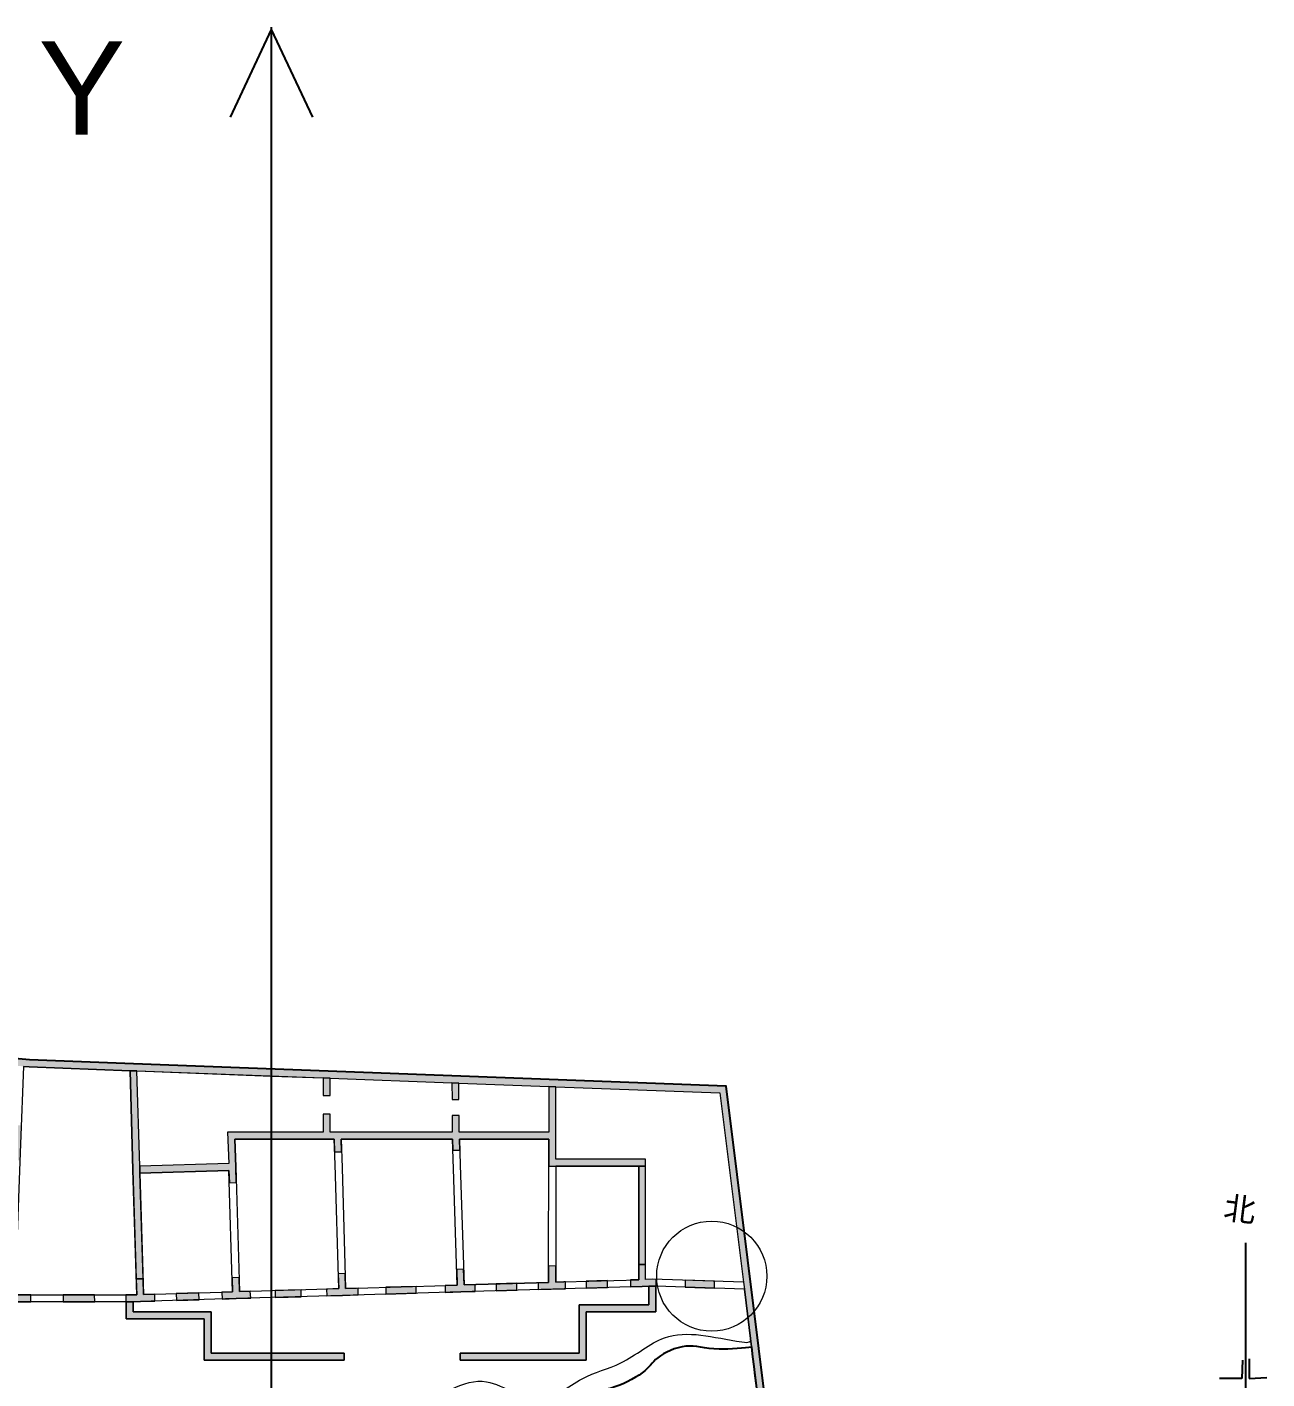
# Model space of a CAD drawing. Header units: inches. Extents: x -96184 to 48361, y -29700 to 243426.
# Drawn here: x -12671 to 35306, y 191113 to 243426 of the extents above; entities that cross this region are included whole.
import ezdxf

# ---------------------------------------------------------------- set-up
doc = ezdxf.new("R2010")
doc.units = ezdxf.units.IN
doc.header["$MEASUREMENT"] = 0
doc.layers.get('0').update_dxf_attribs({"color": 255})
for name, color, linetype, lineweight in [('archi', 7, 'Continuous', 0), ('archiw', 255, 'Continuous', 0), ('plant', 3, 'Continuous', 0), ('road', 50, 'Continuous', 0)]:
    doc.layers.add(name, color=color, linetype=linetype, lineweight=lineweight)
for name, color, linetype in [('water', 130, 'Continuous'), ('坐标系', 7, 'Continuous'), ('比例尺、指北针', 7, 'Continuous')]:
    doc.layers.add(name, color=color, linetype=linetype)
doc.styles.get("Standard").update_dxf_attribs({"font": 'arial.ttf'})

msp = doc.modelspace()

# ---------------------------------------------------------------- hatches: boundary and pattern name
at = {"layer": 'archiw'}
h = msp.add_hatch(color=256, dxfattribs=at)
h.dxf.hatch_style = 1
edge = h.paths.add_edge_path()
edge.add_line((-55001, 125213), (-48668, 126040))
edge.add_line((-48668, 126040), (-47191, 125026))
edge.add_line((-47191, 125026), (-46101, 119827))
edge.add_line((-46101, 119827), (-45840, 119882))
edge.add_line((-45840, 119882), (-46951, 125185))
edge.add_line((-46951, 125185), (-48601, 126319))
edge.add_line((-48601, 126319), (-54906, 125495))
edge.add_line((-54906, 125495), (-55171, 125454))
edge.add_spline(control_points=[(-55171, 125454), (-55175, 125456), (-55179, 125457), (-55184, 125458)], knot_values=[0, 0, 0, 0, 13.502773, 13.502773, 13.502773, 13.502773], degree=3, periodic=0)
edge.add_line((-55184, 125458), (-81520, 122017))
edge.add_line((-81520, 122017), (-82282, 122017))
edge.add_line((-82282, 122017), (-94510, 179383))
edge.add_line((-94510, 179383), (-95903, 209033))
edge.add_line((-95903, 209033), (-96184, 209317))
edge.add_line((-96184, 209317), (-94776, 179349))
edge.add_line((-94776, 179349), (-82499, 121750))
edge.add_line((-82499, 121750), (-81502, 121750))
edge.add_line((-81502, 121750), (-55001, 125213))
h.paths.add_polyline_path([(-52091, 206768), (-62789, 207387), (-66193, 207584), (-85682, 208710), (-96184, 209317), (-95903, 209033), (-66340, 207324), (-66340, 207321), (-66073, 207309), (-62936, 207128), (-63165, 201967), (-62898, 201955), (-62669, 207112), (-52238, 206509), (-52461, 201491), (-52194, 201479), (-51971, 206494), (-48621, 206300), (-48354, 206285), (-42518, 205947), (-20288, 203899), (-20022, 203874), (-13073, 203234), (-12806, 203209), (-12591, 203189), (-8686, 203042), (-8419, 203032), (-3216, 202836), (-3216, 203104), (-8551, 203305), (-12574, 203456), (-12922, 203488), (-20136, 204153), (-42498, 206214), (-48474, 206559)])
h = msp.add_hatch(color=256, dxfattribs=at)
h.dxf.hatch_style = 1
h.paths.add_polyline_path([(10565, 119783), (10299, 119760), (10639, 115744), (10905, 115767)])
h.paths.add_polyline_path([(10928, 115500), (10662, 115478), (11054, 110846), (11321, 110869)])
h.paths.add_polyline_path([(11343, 110602), (11077, 110580), (11373, 107086), (11640, 107109)])
h.paths.add_polyline_path([(-56089, 133252), (-56076, 133807), (-56344, 133767), (-56357, 133235), (-56176, 132051), (-55912, 132091)])
h.paths.add_polyline_path([(-55994, 137210), (-56261, 137224), (-56303, 135483), (-56035, 135513)])
h.paths.add_polyline_path([(-55911, 140656), (-56178, 140670), (-56220, 138947), (-55953, 138933)])
h.paths.add_polyline_path([(-56137, 142393), (-55870, 142379), (-55829, 144101), (-56096, 144115)])
h.paths.add_polyline_path([(-55746, 147547), (-56013, 147561), (-56054, 145838), (-55787, 145824)])
h.paths.add_polyline_path([(-55972, 149284), (-55705, 149270), (-55663, 150993), (-55930, 151007)])
h.paths.add_polyline_path([(-55581, 154439), (-55848, 154453), (-55866, 153709), (-57257, 153748), (-57263, 153481), (-55872, 153442), (-55889, 152730), (-55622, 152716), (-55602, 153569)])
h.paths.add_polyline_path([(-55807, 156176), (-55539, 156162), (-55498, 157885), (-55765, 157899)])
h.paths.add_polyline_path([(-55724, 159621), (-55457, 159607), (-55415, 161330), (-55683, 161344)])
h.paths.add_polyline_path([(-52949, 169191), (-52952, 169462), (-55340, 169872), (-55343, 169601)])
h.paths.add_polyline_path([(-48491, 168885), (-48493, 169153), (-50315, 169010), (-50721, 169080), (-50718, 168808), (-50327, 168741)])
h.paths.add_polyline_path([(-46267, 169327), (-46265, 169059), (-44039, 169234), (-44041, 169502)])
h.paths.add_polyline_path([(-41628, 169691), (-41815, 169676), (-41813, 169408), (-41610, 169424), (-39586, 169537), (-39589, 169805)])
h.paths.add_polyline_path([(-37362, 169929), (-37359, 169661), (-36343, 169718), (-36253, 168193), (-35987, 168215), (-36076, 169733), (-35133, 169786), (-35136, 170053), (-36225, 169992)])
h.paths.add_polyline_path([(-32909, 170177), (-32906, 169910), (-30680, 170034), (-30682, 170302)])
h.paths.add_polyline_path([(-28456, 170419), (-28453, 170151), (-26226, 170248), (-26229, 170516)])
h.paths.add_polyline_path([(-21773, 170442), (-21775, 170710), (-24002, 170613), (-23999, 170345)])
h.paths.add_polyline_path([(-19154, 170966), (-19550, 170924), (-19547, 170656), (-18955, 170719), (-18377, 172432), (-18261, 172562), (-18474, 172725), (-18613, 172568)])
h.paths.add_polyline_path([(-15327, 175879), (-15516, 176069), (-16915, 174488), (-16712, 174314)])
h.paths.add_polyline_path([(-10215, 176557), (-10216, 176876), (-10483, 176876), (-10482, 176557)])
h.paths.add_polyline_path([(-10225, 179068), (-10226, 179388), (-10493, 179388), (-10492, 179068)])
h.paths.add_polyline_path([(-6150, 174221), (-6157, 174489), (-7598, 174438), (-7601, 174170)])
h.paths.add_polyline_path([(-3131, 174328), (-3131, 174596), (-3898, 174569), (-3909, 175206), (-4177, 175200), (-4165, 174559), (-4806, 174536), (-4792, 174270), (-4025, 174297)])
h.paths.add_polyline_path([(-619, 174417), (-628, 174684), (-1794, 174643), (-1794, 174376)])
h.paths.add_polyline_path([(4808, 174877), (4818, 174610), (6011, 174652), (6000, 174919)])
h.paths.add_polyline_path([(7336, 174966), (7347, 174699), (8237, 174731), (9010, 174758), (9013, 175025), (8362, 175002), (8340, 175619), (8072, 175613), (8094, 174993)])
h.paths.add_polyline_path([(11813, 174857), (11799, 175124), (10362, 175073), (10367, 174806)])
h.paths.add_polyline_path([(8031, 176795), (8298, 176797), (8255, 178026), (7987, 178021)])
h.paths.add_polyline_path([(7945, 179210), (8212, 179221), (8171, 180389), (7904, 180385)])
h.paths.add_polyline_path([(6904, 182725), (6912, 182458), (7830, 182458), (7861, 181597), (8128, 181602), (8088, 182725)])
h.paths.add_polyline_path([(4527, 182725), (4527, 182458), (5766, 182458), (5757, 182725)])
h.paths.add_polyline_path([(-1876, 182430), (-1875, 182163), (-715, 182185), (-720, 182452)])
h.paths.add_polyline_path([(-4031, 182122), (-3020, 182141), (-3023, 182408), (-4303, 182384), (-4282, 181185), (-4015, 181191)])
h.paths.add_polyline_path([(-4240, 178805), (-3973, 178805), (-3993, 179979), (-4261, 179972)])
h.paths.add_polyline_path([(-4197, 176378), (-3930, 176387), (-3952, 177614), (-4219, 177608)])
h.paths.add_polyline_path([(14241, 177906), (13974, 177906), (13975, 177587), (14243, 177587)])
h.paths.add_polyline_path([(14176, 180527), (13908, 180527), (13910, 180208), (14177, 180208)])
h.paths.add_polyline_path([(13925, 194627), (13925, 194894), (12791, 194930), (12791, 194663)])
h.paths.add_polyline_path([(10677, 194945), (10677, 194678), (11133, 194691), (11388, 194699), (11675, 194698), (11675, 194965), (11522, 194970), (11263, 194962), (11263, 195538), (11001, 195543), (11002, 194955)])
h.paths.add_polyline_path([(11388, 193981), (8695, 193981), (8695, 192114), (4083, 192114), (4083, 191847), (8963, 191847), (8963, 193714), (11656, 193714), (11656, 194699), (11388, 194699)])
h.paths.add_polyline_path([(11001, 195543), (11263, 195538), (11263, 199349), (10996, 199349)])
h.paths.add_polyline_path([(10996, 199349), (11263, 199349), (11263, 199616), (7785, 199617), (7785, 200529), (7785, 202421), (7518, 202431), (7518, 200663), (4052, 200663), (4047, 201313), (3779, 201311), (3785, 200663), (-653, 200663), (-944, 200663), (-944, 201358), (-1211, 201358), (-1211, 200663), (-4910, 200663), (-4866, 199450), (-8309, 199347), (-8301, 199080), (-4857, 199183), (-4843, 198706), (-4576, 198711), (-4594, 199325), (-4633, 200395), (-1078, 200395), (-783, 200395), (-768, 199899), (-501, 199901), (-515, 200395), (3790, 200395), (3804, 199964), (4071, 199961), (4057, 200395), (7518, 200395), (7516, 199346), (7785, 199349)])
h.paths.add_polyline_path([(3774, 201924), (4042, 201926), (4037, 202563), (3769, 202573)])
h.paths.add_polyline_path([(-944, 202750), (-1211, 202760), (-1211, 202081), (-944, 202081)])
h.paths.add_polyline_path([(8967, 194894), (8967, 194626), (9795, 194651), (9795, 194919)])
h.paths.add_polyline_path([(8107, 194601), (8165, 194602), (8165, 194870), (8099, 194868), (7785, 194859), (7785, 195491), (7507, 195481), (7505, 194850), (7105, 194838), (7105, 194571)])
h.paths.add_polyline_path([(6285, 194546), (6285, 194814), (5484, 194790), (5484, 194522)])
h.paths.add_polyline_path([(4114, 194481), (4668, 194498), (4668, 194765), (4240, 194753), (4220, 195360), (3953, 195350), (3972, 194745), (3513, 194731), (3513, 194463)])
h.paths.add_polyline_path([(2392, 194430), (2392, 194697), (1218, 194662), (1218, 194395)])
h.paths.add_polyline_path([(135, 194363), (135, 194630), (-343, 194616), (-360, 195191), (-627, 195181), (-610, 194608), (-1079, 194594), (-1072, 194327), (-468, 194345)])
h.paths.add_polyline_path([(-2060, 194564), (-3072, 194534), (-3072, 194267), (-2060, 194297)])
h.paths.add_polyline_path([(-4017, 194239), (-4036, 194505), (-4450, 194493), (-4466, 195040), (-4733, 195030), (-4717, 194485), (-5140, 194472), (-5123, 194206), (-4576, 194222)])
h.paths.add_polyline_path([(-6014, 194179), (-6021, 194446), (-6899, 194420), (-6893, 194153)])
h.paths.add_polyline_path([(-7730, 194128), (-7732, 194395), (-8160, 194382), (-8178, 194991), (-8446, 194986), (-8427, 194374), (-8705, 194366), (-8853, 194366), (-8849, 194099), (-8837, 194099), (-8569, 194103), (-8286, 194111)])
h.paths.add_polyline_path([(-8569, 193707), (-8569, 194103), (-8837, 194099), (-8837, 193440), (-5814, 193440), (-5814, 191847), (-404, 191847), (-404, 192114), (-5547, 192114), (-5547, 193707)])
h.paths.add_polyline_path([(-8301, 199080), (-8309, 199347), (-8419, 203032), (-8686, 203042), (-8572, 199206), (-8446, 194986), (-8178, 194991)])
h.paths.add_polyline_path([(-13191, 200091), (-13210, 199583), (-12943, 199566), (-12919, 200210), (-12892, 200920), (-13159, 200935), (-13181, 200358), (-14048, 200418), (-14064, 200151)])
h.paths.add_polyline_path([(-20182, 200575), (-19270, 200512), (-19255, 200779), (-20169, 200842), (-20153, 201169), (-20420, 201186), (-20442, 200724), (-20470, 200150), (-20203, 200133)])
h.paths.add_polyline_path([(-20309, 197957), (-20576, 197970), (-20659, 196247), (-18382, 196137), (-18369, 196404), (-20379, 196501)])
h.paths.add_polyline_path([(-15718, 196008), (-15705, 196275), (-17066, 196341), (-17079, 196074)])
h.paths.add_polyline_path([(-10049, 194099), (-10056, 194366), (-11279, 194366), (-11273, 194099)])
h.paths.add_polyline_path([(-13077, 194366), (-13077, 194830), (-13345, 194828), (-13345, 194099), (-12520, 194099), (-12522, 194366)])
h.paths.add_polyline_path([(-34606, 187230), (-34606, 188204), (-34874, 188209), (-34874, 187498), (-35551, 187498), (-35552, 187230)])
h.paths.add_polyline_path([(-34874, 188882), (-34606, 188878), (-34606, 189189), (-34606, 189456), (-34874, 189456)])
h.paths.add_polyline_path([(-36588, 187230), (-36588, 187498), (-37140, 187498), (-37644, 187159), (-37490, 186941), (-37058, 187230)])
h.paths.add_polyline_path([(-38247, 186433), (-38409, 186646), (-38874, 186334), (-38715, 186119)])
h.paths.add_polyline_path([(-39496, 185595), (-39653, 185811), (-40035, 185555), (-40553, 185619), (-40596, 185355), (-39969, 185277)])
h.paths.add_polyline_path([(-41991, 185797), (-42038, 185533), (-41372, 185451), (-41330, 185715)])
h.paths.add_polyline_path([(-43395, 185701), (-42950, 185646), (-42902, 185909), (-43475, 185980), (-43917, 185620), (-43745, 185415)])
h.paths.add_polyline_path([(-44616, 184706), (-44780, 184917), (-45453, 184369), (-45298, 184150)])
h.paths.add_polyline_path([(-47408, 196575), (-47676, 196575), (-47615, 189871), (-47676, 187092), (-47676, 186345), (-47408, 186345)])
h = msp.add_hatch(color=256, dxfattribs=at)
h.dxf.hatch_style = 1
h.paths.add_polyline_path([(14378, 202440), (7657, 202694), (3907, 202835), (-1072, 203023), (-3216, 203104), (-3216, 202836), (-1211, 202760), (-944, 202750), (3769, 202573), (4037, 202563), (7518, 202431), (7785, 202421), (14141, 202182), (15054, 194859), (15088, 194590), (15392, 192151), (15425, 191885), (15975, 187479), (18720, 165476), (18747, 165210), (19222, 158784), (19242, 158517), (19460, 155567), (19479, 155300), (19698, 152342), (19718, 152075), (19994, 148335), (20014, 148068), (20220, 145283), (20240, 145016), (20550, 140818), (20570, 140549), (20837, 140568), (20825, 140722), (20497, 145169), (20271, 148225), (19974, 152232), (19736, 155453), (19498, 158670), (19003, 165366), (16259, 187362), (15675, 192041), (15339, 194737)])
h.paths.add_polyline_path([(22041, 124284), (21361, 133477), (20913, 139545), (20837, 140568), (20570, 140549), (20657, 139371), (21765, 124397), (25590, 72669), (25837, 70484), (25867, 70218), (26617, 63577), (26892, 63525), (26117, 70382), (25856, 72693)])
h.paths.add_polyline_path([(29565, 50888), (29511, 51582), (24350, 55690), (24157, 58358), (25523, 60938), (26892, 63525), (26617, 63577), (25322, 61129), (25176, 60853), (23885, 58416), (24092, 55554), (29254, 51445), (29289, 51000), (29309, 50733), (32229, 13257), (32504, 13162)])
h.paths.add_polyline_path([(32504, 13162), (32229, 13257), (28823, 9535), (28701, 9222), (28701, 4465), (16355, 3832), (16369, 3565), (28968, 4211), (28968, 9298)])

# ---------------------------------------------------------------- linework, layer by layer
msp.add_lwpolyline([(25856, 72693), (19003, 165366), (14378, 202440), (-8551, 203305), (-12574, 203456), (-42498, 206214), (-96184, 209317), (-94776, 179349), (-82499, 121750), (-81502, 121750), (-48668, 126040), (-47191, 125026), (-45809, 118434), (-43340, 106658), (-42119, 102580)])
at = {"layer": 'archi'}
msp.add_line((7505, 194850), (4240, 194753), dxfattribs=at)
for points in [[(-12806, 203209), (-12919, 200210), (-13077, 196018), (-13077, 194366), (-8705, 194366), (-8427, 194374), (-8572, 199206), (-8686, 203042), (-12591, 203189)], [(4037, 202563), (7518, 202431), (7518, 200663), (4052, 200663), (4047, 201313), (3779, 201311), (3785, 200663), (-653, 200663), (-944, 200663), (-944, 201358), (-1211, 201358), (-1211, 200663), (-4910, 200663), (-4866, 199450), (-8309, 199347), (-8419, 203032), (-1211, 202760), (-1211, 202081), (-944, 202081), (-944, 202750), (3769, 202573), (3774, 201924), (4042, 201926)], [(-4450, 194493), (-610, 194608), (-753, 199417), (-783, 200395), (-1078, 200395), (-4633, 200395), (-4594, 199325)], [(7518, 200395), (4057, 200395), (4090, 199387), (4240, 194753), (7505, 194850)], [(-4857, 199183), (-8301, 199080), (-8160, 194382), (-4717, 194485)]]:
    msp.add_lwpolyline(points, close=True, dxfattribs=at)
for points in [[(25856, 72693), (22041, 124284), (21361, 133477), (20913, 139545), (20825, 140722), (20497, 145169), (20271, 148225), (19974, 152232), (19736, 155453), (19498, 158670), (19003, 165366), (16259, 187362), (15675, 192041), (15339, 194737), (14378, 202440), (7657, 202694), (3907, 202835), (-1072, 203023), (-8551, 203305), (-12574, 203456), (-12922, 203488)], [(-482, 199286), (-343, 194616), (3972, 194745), (3827, 199250), (3790, 200395), (-515, 200395), (-482, 199286)], [(7785, 199349), (7785, 194859), (8099, 194868), (11002, 194955), (10996, 199349), (7785, 199349)], [(15975, 187479), (15425, 191885), (15392, 192151), (15392, 192151), (15088, 194590), (11656, 194699), (11656, 193714), (8963, 193714), (8963, 191847), (4083, 191847), (4083, 192114), (8695, 192114), (8695, 193981), (11388, 193981), (11388, 194699), (11133, 194691), (8107, 194601), (4114, 194481), (-468, 194345), (-4576, 194222), (-8286, 194111), (-8569, 194103), (-8569, 193707), (-5547, 193707), (-5547, 192114), (-404, 192114), (-404, 191847), (-5814, 191847), (-5814, 193440), (-8837, 193440), (-8837, 194099), (-13345, 194099)]]:
    msp.add_lwpolyline(points, dxfattribs=at)
at = {"layer": 'archi', "color": 7}
msp.add_lwpolyline([(7785, 200529), (7785, 202421), (14141, 202182), (15054, 194859), (11522, 194970), (11263, 194962), (11263, 199616), (7785, 199617)], close=True, dxfattribs=at)
at = {"layer": 'archiw'}
for points in [[(-12806, 203209), (-12591, 203189), (-8686, 203042), (-8419, 203032), (-3216, 202836), (-3216, 203104), (-8551, 203305), (-12574, 203456), (-12922, 203488)], [(16259, 187362), (15675, 192041), (15339, 194737), (14378, 202440), (14378, 202440), (7657, 202694), (3907, 202835), (-1072, 203023), (-3216, 203104), (-3216, 202836), (-1211, 202760), (-944, 202750), (3769, 202573), (4037, 202563), (7518, 202431), (7785, 202421), (14141, 202182), (15054, 194859), (15088, 194590), (15392, 192151), (15425, 191885), (15975, 187479)], [(16259, 187362), (15675, 192041), (15339, 194737), (14378, 202440), (14378, 202440), (7657, 202694), (3907, 202835), (-1072, 203023), (-3216, 203104), (-3216, 202836), (-1211, 202760), (-944, 202750), (3769, 202573), (4037, 202563), (7518, 202431), (7785, 202421), (14141, 202182), (15054, 194859), (15088, 194590), (15392, 192151), (15425, 191885), (15975, 187479)]]:
    msp.add_lwpolyline(points, dxfattribs=at)
for points in [[(-8419, 203032), (-8686, 203042), (-8572, 199206), (-8446, 194986), (-8178, 194991), (-8301, 199080), (-8309, 199347), (-8419, 203032)], [(-944, 202750), (-1211, 202760), (-1211, 202081), (-944, 202081), (-944, 202750)], [(4037, 202563), (3769, 202573), (3774, 201924), (4042, 201926), (4037, 202563)], [(7785, 200529), (7785, 202421), (7518, 202431), (7518, 200663), (4052, 200663), (4047, 201313), (3779, 201311), (3785, 200663), (-653, 200663), (-944, 200663), (-944, 201358), (-1211, 201358), (-1211, 200663), (-4910, 200663), (-4866, 199450), (-8309, 199347), (-8301, 199080), (-4857, 199183), (-4843, 198706), (-4576, 198711), (-4594, 199325), (-4633, 200395), (-1078, 200395), (-783, 200395), (-768, 199899), (-501, 199901), (-515, 200395), (3790, 200395), (3804, 199964), (4071, 199961), (4057, 200395), (7518, 200395), (7516, 199346), (7785, 199349), (10996, 199349), (11263, 199349), (11263, 199616), (7785, 199617), (7785, 200529)], [(11263, 199349), (10996, 199349), (11001, 195543), (11263, 195538), (11263, 199349)], [(135, 194630), (-343, 194616), (-360, 195191), (-627, 195181), (-610, 194608), (-1079, 194594), (-1072, 194327), (-468, 194345), (135, 194363), (135, 194630)], [(4668, 194765), (4240, 194753), (4220, 195360), (3953, 195350), (3972, 194745), (3513, 194731), (3513, 194463), (4114, 194481), (4668, 194498), (4668, 194765)], [(8165, 194870), (8099, 194868), (7785, 194859), (7785, 195491), (7507, 195481), (7505, 194850), (7105, 194838), (7105, 194571), (8107, 194601), (8165, 194602), (8165, 194870)], [(11675, 194965), (11522, 194970), (11263, 194962), (11263, 195538), (11001, 195543), (11002, 194955), (10677, 194945), (10677, 194678), (11133, 194691), (11388, 194699), (11656, 194699), (11675, 194698), (11675, 194965)], [(-12522, 194366), (-13077, 194366), (-13077, 194830), (-13345, 194828), (-13345, 194099), (-12520, 194099), (-12522, 194366)], [(-7732, 194395), (-8160, 194382), (-8178, 194991), (-8446, 194986), (-8427, 194374), (-8705, 194366), (-8853, 194366), (-8849, 194099), (-8837, 194099), (-8569, 194103), (-8286, 194111), (-7730, 194128), (-7732, 194395)], [(-4036, 194505), (-4450, 194493), (-4466, 195040), (-4733, 195030), (-4717, 194485), (-5140, 194472), (-5123, 194206), (-4576, 194222), (-4017, 194239), (-4036, 194505)], [(2392, 194697), (1218, 194662), (1218, 194395), (2392, 194430), (2392, 194697)], [(8963, 193714), (11656, 193714), (11656, 194699), (11388, 194699), (11388, 193981), (8695, 193981), (8695, 192114), (4083, 192114), (4083, 191847), (8963, 191847), (8963, 193714)], [(6285, 194814), (5484, 194790), (5484, 194522), (6285, 194546), (6285, 194814)], [(9795, 194919), (8967, 194894), (8967, 194626), (9795, 194651), (9795, 194919)], [(13925, 194894), (12791, 194930), (12791, 194663), (13925, 194627), (13925, 194894)], [(-10056, 194366), (-11279, 194366), (-11273, 194099), (-10049, 194099), (-10056, 194366)], [(-5547, 193707), (-8569, 193707), (-8569, 194103), (-8837, 194099), (-8837, 193440), (-5814, 193440), (-5814, 191847), (-404, 191847), (-404, 192114), (-5547, 192114), (-5547, 193707)], [(-6021, 194446), (-6899, 194420), (-6893, 194153), (-6014, 194179), (-6021, 194446)], [(-2060, 194564), (-3072, 194534), (-3072, 194267), (-2060, 194297), (-2060, 194564)]]:
    msp.add_lwpolyline(points, close=True, dxfattribs=at)
at = {"layer": 'plant'}
msp.add_circle((13823, 195091), 2131, dxfattribs=at)
at = {"layer": 'road'}
msp.add_open_spline([(-5170, 184541), (-5166, 184854), (-5113, 185949), (-4618, 187443), (-5125, 189990), (-2501, 189877), (-301, 189877), (2385, 189650), (4879, 191704), (7109, 189735), (8711, 191263), (10447, 191626), (12237, 193227), (13979, 192678), (15260, 192508), (15345, 192599), (15349, 192603)], degree=3, knots=[885.27779, 885.27779, 885.27779, 885.27779, 1725.980022, 3859.327974, 5292.987087, 7394.852928, 8922.104078, 11752.887594, 14293.141305, 16257.618245, 17894.761707, 19349.480769, 21099.811781, 23787.654114, 24106.256319, 24121.476986, 24121.476986, 24121.476986, 24121.476986], dxfattribs=at)
at = {"layer": 'water'}
msp.add_open_spline([(16106, 186428), (15124, 186313), (14882, 186486), (13455, 186942), (12761, 186306), (12008, 186306), (10909, 185959), (10712, 185070), (8427, 184971), (6142, 184873), (3857, 184775), (3857, 185385), (3857, 185996), (3857, 186606), (2317, 186562), (777, 186518), (-762, 186474), (-745, 185872), (-728, 185270), (-711, 184669), (-1926, 184634), (-3141, 184599), (-4356, 184564), (-5076, 186882), (-4044, 187622), (-4430, 188504), (-4141, 189430), (-3157, 189545), (-2404, 189140), (-1304, 189140), (-321, 189777), (1995, 189545), (2458, 189545), (3268, 190240), (3905, 190008), (5294, 190182), (6046, 190240), (6915, 189892), (8651, 190182), (9230, 190818), (9751, 190587), (11372, 191397), (11545, 191917), (12877, 192554), (13780, 192182), (15113, 192310), (15369, 192338), (15615, 190368), (15860, 188398), (16106, 186428)], degree=3, knots=[0, 0, 0, 0, 0.958448, 1.958448, 2.958448, 3.958448, 4.958448, 4.958448, 4.958448, 5.958448, 5.958448, 5.958448, 6.958448, 6.958448, 6.958448, 7.958448, 7.958448, 7.958448, 8.958448, 8.958448, 8.958448, 9.958448, 9.958448, 9.958448, 10.817139, 11.817139, 12.817139, 13.817139, 14.817139, 15.817139, 16.817139, 17.817139, 18.817139, 19.817139, 20.817139, 21.817139, 22.817139, 23.817139, 24.817139, 25.817139, 26.817139, 27.817139, 28.817139, 29.817139, 30.817139, 31.571427, 31.571427, 31.571427, 32.571427, 32.571427, 32.571427, 32.571427], dxfattribs=at)
at = {"layer": '坐标系'}
for points in [[(-3222, 243333), (-4816, 239945)], [(-3222, 243333), (-1627, 239945)], [(-3216, -21613), (-3216, 243426)]]:
    msp.add_lwpolyline(points, dxfattribs=at)
at = {"layer": '比例尺、指北针'}
for p, q in [((34476, 196386), (34476, 181419)), ((34363, 191845), (34333, 191137)), ((34621, 191892), (34620, 191135)), ((34333, 191137), (33465, 191132)), ((34620, 191135), (35306, 191165))]:
    msp.add_line(p, q, dxfattribs=at)

# ---------------------------------------------------------------- texts
at = {"layer": '坐标系', "lineweight": 53}
msp.add_text('Y', height=3609, dxfattribs=at).set_placement((-12232, 239261))
at = {"layer": '比例尺、指北针', "lineweight": 53}
msp.add_text('北', height=906, rotation=352.7381, dxfattribs=at).set_placement((33588, 197319))

doc.saveas('drawing.dxf')
